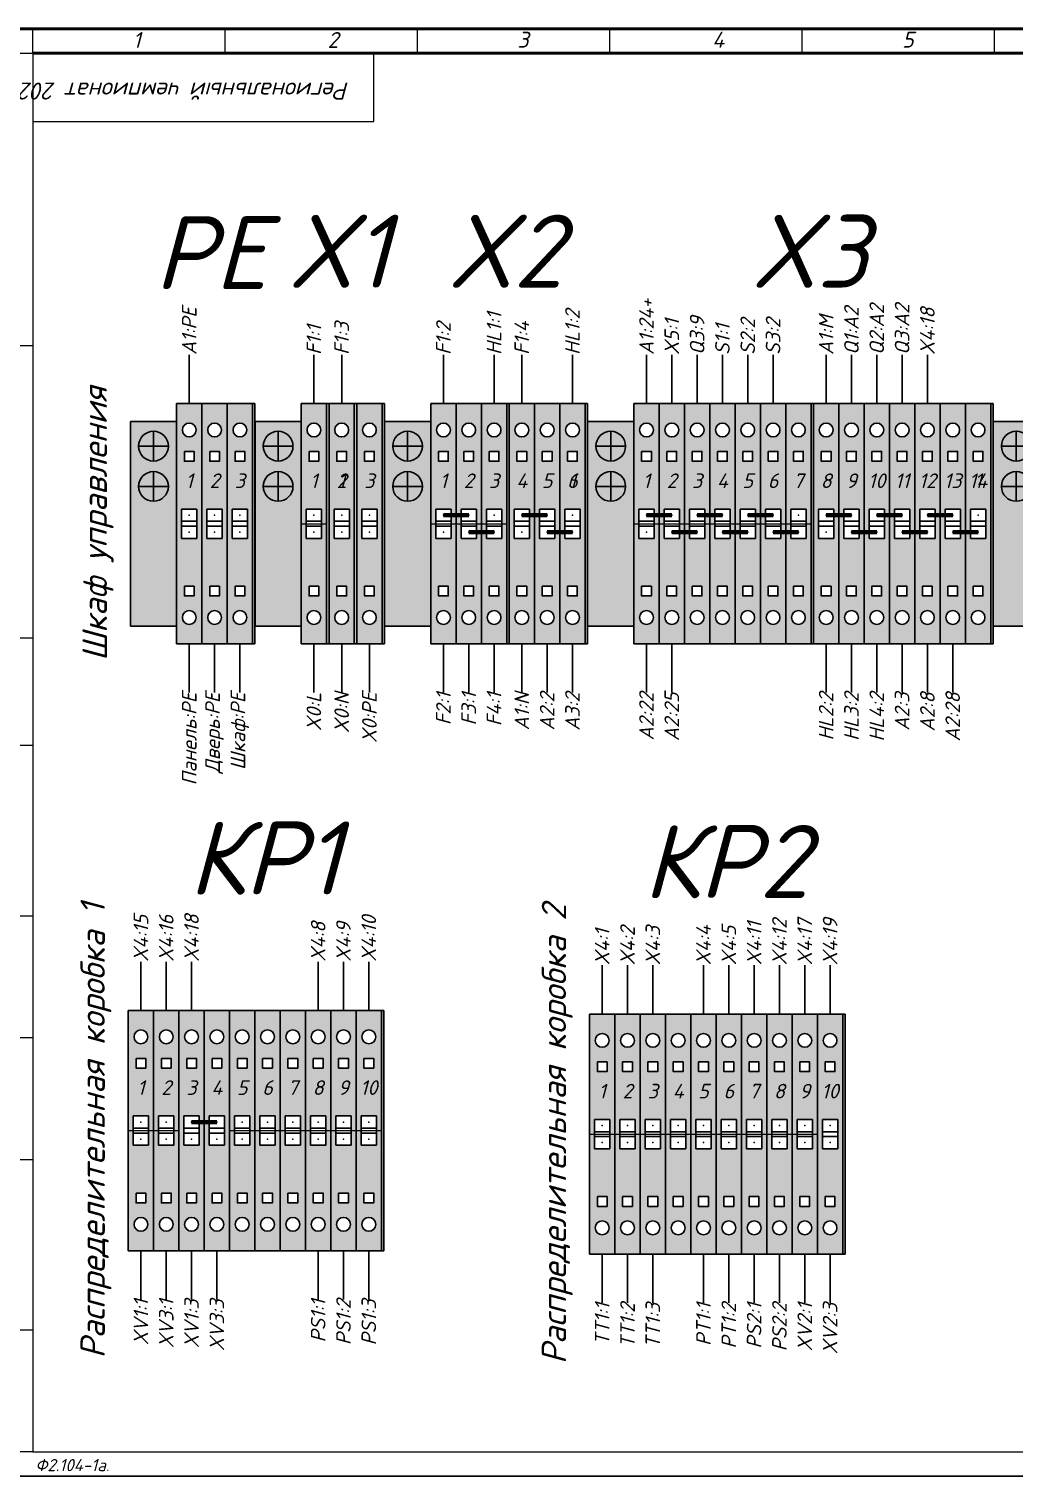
# Model space of a CAD drawing. Header units: millimetres. Extents: x 0 to 53000, y -591 to 24400.
# Drawn here: x 5230.2 to 5432.5, y 286.9 to 583.9 of the extents above; entities that cross this region are included whole.
import ezdxf
from ezdxf.enums import TextEntityAlignment as Align

# ---------------------------------------------------------------- set-up
doc = ezdxf.new("R2010")
doc.units = ezdxf.units.MM
doc.linetypes.add('Caddy_Solid', pattern=[0])
doc.layers.add('Основная', color=7, linetype='Continuous', lineweight=30)
doc.layers.add('Перемычка', color=6, linetype='Continuous', lineweight=140)
doc.layers.add('Привязки', color=2, linetype='Continuous', lineweight=0, plot=False, transparency=0.8)
doc.layers.add('рамка', color=253, linetype='Continuous', lineweight=5, transparency=0.8)
doc.styles.add('текст', font='isocpeui.ttf')

# ---------------------------------------------------------------- blocks, each defined once
blk = doc.blocks.new('*U107')
for p, q in [((8, 292), (20, 292)), ((90, 292), (90, 292)), ((90, 292), (90, 292)), ((90, 278), (90, 292)), ((90, 292), (90, 292)), ((90, 292), (90, 292)), ((90, 292), (90, 292)), ((20, 278), (90, 278)), ((8, 232), (20, 232)), ((8, 172), (20, 172)), ((8, 150), (20, 150)), ((8, 115), (20, 115)), ((8, 90), (20, 90)), ((8, 65), (20, 65)), ((8, 30), (20, 30)), ((20, 5), (8, 5))]:
    blk.add_line(p, q)
blk.add_lwpolyline([(20, 5), (415, 5), (415, 292), (20, 292)], close=True)
at = {"layer": 'Привязки'}
blk.add_lwpolyline([(0, 0), (420, 0), (420, 297), (0, 297)], close=True, dxfattribs=at)
at = {"layer": 'рамка'}
blk.add_lwpolyline([(0, 297), (420, 297), (420, 0), (0, 0)], close=True, dxfattribs=at)
at = {"style": 'текст'}
for s, height, p in [('Ф2.104-1.', 0.005, (20, 4.99)), ('Ф2.104-1а.', 2.5, (20.5, 1))]:
    blk.add_text(s, height=height, dxfattribs=at).set_placement(p)
for tag, p, height in [('12', (90, 292), 0.00000373), ('13', (90, 292), 0.00000373), ('27', (90, 292), 0.00000522), ('29', (105, 249), 3.5), ('ИЗМ2', (230.5, 16), 2.5), ('ЛИСТИЗМ2', (237.5, 16), 2.5), ('№ДОКУМИЗМ2', (247.5, 16), 2.5), ('28', (415, 20), 0.0000438), ('ОБОЗНАЧЕНИЕ', (300, 11), 5), ('ИЗМ1', (230.5, 11), 2.5), ('ЛИСТИЗМ1', (237.5, 11), 2.5), ('№ДОКУМИЗМ1', (247.5, 11), 2.5), ('ПОДПИЗМ1', (270.5, 11), 2.5), ('ДАТАИЗМ1', (285.5, 11), 2.5), ('ДАТАНКОНТР', (285.5, 11), 2.5), ('ДАТАУТВ', (285.5, 6), 2.5), ('РАЗРАБ', (415, 5), 0.0000135), ('ЛИСТОВ', (415, 5), 0.0000135), ('ПРОВ', (415, 5), 0.0000135), ('ТКОНТР', (415, 5), 0.0000135), ('НКОНТР', (415, 5), 0.0000135), ('УТВ', (415, 5), 0.0000135), ('10', (415, 5), 0.0000135), ('11', (415, 5), 0.0000135), ('ПОДПИЗМ2', (415, 5), 0.0000135), ('ДАТАИЗМ2', (415, 5), 0.0000135), ('ИЗМ3', (415, 5), 0.0000135), ('ЛИСТИЗМ3', (415, 5), 0.0000135), ('№ДОКУМИЗМ3', (415, 5), 0.0000135), ('ПОДПИЗМ3', (415, 5), 0.0000135), ('ДАТАИЗМ3', (415, 5), 0.0000135), ('ИЗМ4', (415, 5), 0.0000135), ('ЛИСТИЗМ4', (415, 5), 0.0000135), ('№ДОКУМИЗМ4', (415, 5), 0.0000135), ('ПОДПИЗМ4', (415, 5), 0.0000135), ('ДАТАИЗМ4', (415, 5), 0.0000135), ('ДАТАРАЗРАБ', (415, 5), 0.0000135), ('ДАТАПРОВ', (415, 5), 0.0000135), ('ДАТАТКОНТР', (415, 5), 0.0000135)]:
    blk.add_attdef(tag, p, '', height=height, dxfattribs=at)
for tag, p, height, rotation in [('ОБОЗНАЧЕНИЕ-ВЕРХ', (85, 286), 3.5, 180), ('ПРИМЕНЯЕМОСТЬ', (19, 232.5), 2.5, 90), ('СПРАВ№', (19, 172.5), 2.5, 90), ('ДАТАУЧЁТАДУБЛ', (19, 115.5), 2.5, 90), ('ИНВ№ДУБЛ', (19, 90.5), 2.5, 90), ('ВЗАМИНВ№', (19, 65.5), 2.5, 90), ('ДАТАУЧЁТА', (19, 30.5), 2.5, 90), ('ИНВ№ПОДЛ', (19, 5.5), 2.5, 90)]:
    blk.add_attdef(tag, p, '', height=height, rotation=rotation, dxfattribs=at)
blk.add_attdef('30', text='', height=5, dxfattribs=at).set_placement((355, 34), align=Align.MIDDLE)
for tag, height, p in [('ЛИСТ', 2.5, (410, 9)), ('НАИМЕНОВАНИЕ1', 0.000027, (415, 5)), ('НАИМЕНОВАНИЕ2', 0.0000189, (415, 5)), ('НАИМЕНОВАНИЕ3', 0.0000189, (415, 5)), ('НАИМЕНОВАНИЕ4', 0.0000135, (415, 5)), ('МАССА', 0.0000189, (415, 5)), ('МАСШТАБ', 0.0000189, (415, 5)), ('МАТЕРИАЛ1', 0.0000135, (415, 5)), ('МАТЕРИАЛ2', 0.0000135, (415, 5)), ('МАТЕРИАЛ3', 0.0000135, (415, 5)), ('ПРЕДПРИЯТИЕ1', 0.0000189, (415, 5)), ('ПРЕДПРИЯТИЕ2', 0.0000189, (415, 5)), ('ПРЕДПРИЯТИЕ3', 0.0000189, (415, 5))]:
    blk.add_attdef(tag, text='', height=height, dxfattribs=at).set_placement(p, align=Align.CENTER)
for tag in ['ЛИТЕРА', 'ЛИТЕРА2', 'ЛИТЕРА3']:
    blk.add_attdef(tag, text='', height=0.0000135, dxfattribs=at).set_placement((415, 5), align=Align.RIGHT)
for tag in ['ИНДЕКС', 'ИНДЕКС2', 'ИНДЕКС3']:
    blk.add_attdef(tag, text='', height=0.0000135, dxfattribs=at).set_placement((415, 5), align=Align.TOP_LEFT)
blk = doc.blocks.new('Стопор на DIN')
at = {"layer": 'Основная', "true_color": 0x939598}
h = blk.add_hatch(color=252, dxfattribs=at)
h.dxf.hatch_style = 1
h.paths.add_polyline_path([(0, 21), (-9.5, 21), (-9.5, -21), (0, -21)])
at = {"layer": 'Основная'}
for p, q in [((-9.5, -21), (-9.5, 21)), ((-9.5, 21), (0, 21)), ((0, 21), (0, -21)), ((-4.75, 18.97), (-4.75, 12.87)), ((-4.75, 15.92), (-7.8, 15.92)), ((-7.8, 15.92), (-1.7, 15.92)), ((-4.75, 10.71), (-4.75, 4.6)), ((-7.8, 7.66), (-1.7, 7.66)), ((-9.5, -21), (0, -21))]:
    blk.add_line(p, q, dxfattribs=at)
for centre in [(-4.75, 15.92), (-4.75, 7.66)]:
    blk.add_circle(centre, 3.05, dxfattribs=at)
blk = doc.blocks.new('КПИ 2-2.5')
at = {"layer": 'Основная'}
for p, q in [((0, -24.65), (0, 24.65)), ((0, 24.65), (5.2, 24.65)), ((5.2, 24.65), (5.2, -24.65)), ((2.6, 3), (1.025, 3)), ((1.025, 3), (1.025, 0)), ((4.175, 3), (2.6, 3)), ((4.175, 3), (4.175, 0)), ((1.025, 0.5), (4.175, 0.5)), ((1.025, 0.5), (4.175, 0.5)), ((1.025, 0), (1.025, -3)), ((4.175, 0), (4.175, -3)), ((4.175, -0.5), (1.025, -0.5)), ((1.025, -0.5), (4.175, -0.5)), ((2.6, -3), (1.025, -3)), ((4.175, -3), (2.6, -3)), ((5.2, -24.65), (0, -24.65))]:
    blk.add_line(p, q, dxfattribs=at)
for points in [[(1.6, 14.825), (3.6, 14.825), (3.6, 12.825), (1.6, 12.825)], [(1.6, -12.825), (3.6, -12.825), (3.6, -14.825), (1.6, -14.825)]]:
    blk.add_lwpolyline(points, close=True, dxfattribs=at)
for centre in [(2.6, 19.2375), (2.6, -19.2375)]:
    blk.add_circle(centre, 1.4187, dxfattribs=at)
blk = doc.blocks.new('КПИ 2-2.5 серая')
at = {"layer": 'Основная', "true_color": 0x939598}
h = blk.add_hatch(color=252, dxfattribs=at)
h.dxf.hatch_style = 1
h.paths.add_polyline_path([(5.2, 24.65), (0, 24.65), (0, -24.65), (5.2, -24.65)])
h.paths.add_polyline_path([(4.17, 3), (4.17, 0), (4.17, -3), (2.6, -3), (1.03, -3), (1.03, 0), (1.03, 3), (2.6, 3)], flags=16)
h.paths.add_polyline_path([(1.6, 12.82), (1.6, 14.82), (3.6, 14.82), (3.6, 12.82)], flags=16)
h.paths.add_polyline_path([(1.18, 19.24, -1), (4.02, 19.24, -1)], flags=16)
h.paths.add_polyline_path([(3.6, -12.82), (3.6, -14.82), (1.6, -14.82), (1.6, -12.82)], flags=16)
h.paths.add_polyline_path([(4.02, -19.24, -1), (1.18, -19.24, -1)], flags=16)
at = {"layer": 'Привязки'}
blk.add_line((0, 0), (5.2, 0), dxfattribs=at)
for centre in [(2.6, 1.75), (2.6, -1.75)]:
    blk.add_circle(centre, 0.00000908, dxfattribs=at)
for p in [(2.6, 1.75), (2.6, 1.75), (2.6, 1.75), (2.6, 1.75), (2.6, 1.75), (2.6, 1.75), (2.6, -1.75), (2.6, -1.75), (2.6, -1.75), (2.6, -1.75), (2.6, -1.75), (2.6, -1.75)]:
    blk.add_point(p, dxfattribs=at)
at = {"layer": 'Основная'}
blk.add_blockref('КПИ 2-2.5', (0, 0), dxfattribs=at)
blk = doc.blocks.new('Заглушка КПИ серая 1.5-2.5')
at = {"layer": 'Основная', "true_color": 0x939598}
h = blk.add_hatch(color=252, dxfattribs=at)
h.dxf.hatch_style = 1
h.paths.add_polyline_path([(0, -24.65), (0.5, -24.65), (0.5, 24.65), (0, 24.65)])
at = {"layer": 'Основная'}
for p, q in [((0, 24.65), (0, -24.65)), ((0.5, 24.65), (0, 24.65)), ((0.5, -24.65), (0.5, 24.65)), ((0, -24.65), (0.5, -24.65))]:
    blk.add_line(p, q, dxfattribs=at)
blk = doc.blocks.new('КПИ 2-2.5 ЖЗ')
at = {"layer": 'Основная', "true_color": 0x939598}
h = blk.add_hatch(color=252, dxfattribs=at)
h.set_gradient(color1=(19, 103, 52), color2=(200, 201, 45), rotation=45, name='CYLINDER')
h.paths.add_polyline_path([(5.2, 24.65), (0, 24.65), (0, 0), (1.03, 0), (1.03, 3), (2.6, 3), (4.17, 3), (4.17, -3), (5.2, -3)])
h.paths.add_polyline_path([(1.6, 12.82), (1.6, 14.82), (3.6, 14.82), (3.6, 12.82)], flags=16)
edge = h.paths.add_edge_path(flags=16)
edge.add_arc((2.6, 19.24), 1.42, 0, 360)
at = {"layer": 'Основная'}
h = blk.add_hatch(color=256, dxfattribs=at)
h.set_gradient(color1=(200, 201, 45), color2=(19, 103, 52), rotation=45, name='CYLINDER')
h.paths.add_polyline_path([(5.2, 0), (4.17, 0), (4.17, -3), (2.6, -3), (1.03, -3), (1.03, 3), (0, 3), (0, -24.65), (5.2, -24.65)])
h.paths.add_polyline_path([(3.6, -12.82), (3.6, -14.82), (1.6, -14.82), (1.6, -12.82)], flags=16)
edge = h.paths.add_edge_path(flags=16)
edge.add_arc((2.6, -19.24), 1.42, 0, 360)
at = {"layer": 'Привязки'}
for centre in [(2.6, 1.75), (2.6, -1.75)]:
    blk.add_circle(centre, 0.00000908, dxfattribs=at)
for p in [(2.6, 1.75), (2.6, 1.75), (2.6, 1.75), (2.6, 1.75), (2.6, 1.75), (2.6, 1.75), (2.6, -1.75), (2.6, -1.75), (2.6, -1.75), (2.6, -1.75), (2.6, -1.75), (2.6, -1.75)]:
    blk.add_point(p, dxfattribs=at)
at = {"layer": 'Основная'}
blk.add_blockref('КПИ 2-2.5', (0, 0), dxfattribs=at)
blk = doc.blocks.new('Заглушка КПИ зеленая 1.5-2.5')
at = {"layer": 'Основная'}
h = blk.add_hatch(color=3, dxfattribs=at)
h.dxf.hatch_style = 1
h.paths.add_polyline_path([(2212.92, 559.35), (2213.42, 559.35), (2213.42, 608.65), (2212.92, 608.65)])
for p, q in [((2212.92, 608.65), (2212.92, 559.35)), ((2213.42, 608.65), (2212.92, 608.65)), ((2213.42, 559.35), (2213.42, 608.65)), ((2212.92, 559.35), (2213.42, 559.35))]:
    blk.add_line(p, q, dxfattribs=at)
blk = doc.blocks.new('КПИ 2-2.5 синяя')
at = {"layer": 'Основная', "true_color": 0x22346e}
h = blk.add_hatch(color=159, dxfattribs=at)
h.dxf.hatch_style = 1
h.paths.add_polyline_path([(5.2, 24.65), (0, 24.65), (0, -24.65), (5.2, -24.65)])
h.paths.add_polyline_path([(4.17, 3), (4.17, 0), (4.17, -3), (2.6, -3), (1.03, -3), (1.03, 0), (1.03, 3), (2.6, 3)], flags=16)
h.paths.add_polyline_path([(1.6, 12.82), (1.6, 14.82), (3.6, 14.82), (3.6, 12.82)], flags=16)
h.paths.add_polyline_path([(1.18, 19.24, -1), (4.02, 19.24, -1)], flags=16)
h.paths.add_polyline_path([(3.6, -12.82), (3.6, -14.82), (1.6, -14.82), (1.6, -12.82)], flags=16)
h.paths.add_polyline_path([(4.02, -19.24, -1), (1.18, -19.24, -1)], flags=16)
at = {"layer": 'Привязки'}
for centre in [(2.6, 1.75), (2.6, -1.75)]:
    blk.add_circle(centre, 0.00000908, dxfattribs=at)
for p in [(2.6, 1.75), (2.6, 1.75), (2.6, 1.75), (2.6, 1.75), (2.6, 1.75), (2.6, 1.75), (2.6, -1.75), (2.6, -1.75), (2.6, -1.75), (2.6, -1.75), (2.6, -1.75), (2.6, -1.75)]:
    blk.add_point(p, dxfattribs=at)
at = {"layer": 'Основная'}
blk.add_blockref('КПИ 2-2.5', (0, 0), dxfattribs=at)
blk = doc.blocks.new('Заглушка КПИ синяя 1.5-2.5')
at = {"layer": 'Основная'}
h = blk.add_hatch(color=5, dxfattribs=at)
h.dxf.hatch_style = 1
h.paths.add_polyline_path([(0, -24.65), (0.5, -24.65), (0.5, 24.65), (0, 24.65)])
for p, q in [((0, 24.65), (0, -24.65)), ((0.5, 24.65), (0, 24.65)), ((0.5, -24.65), (0.5, 24.65)), ((0, -24.65), (0.5, -24.65))]:
    blk.add_line(p, q, dxfattribs=at)

msp = doc.modelspace()

# ---------------------------------------------------------------- linework, layer by layer
msp.add_line((5231, 583.88897), (5626, 583.88898))
at = {"linetype": 'Caddy_Solid', "lineweight": 25}
for p, q in [((5231, 578.88897), (5231, 583.88897)), ((5270.5, 578.88897), (5270.5, 583.88897)), ((5310, 578.88897), (5310, 583.88897)), ((5349.5, 578.88897), (5349.5, 583.88897)), ((5389, 578.88897), (5389, 583.88897)), ((5428.5, 578.88897), (5428.5, 583.88897))]:
    msp.add_line(p, q, dxfattribs=at)
at = {"linetype": 'Caddy_Solid', "lineweight": 50}
msp.add_line((5231, 578.88897), (5626, 578.88897), dxfattribs=at)
at = {"layer": 'Основная', "linetype": 'Caddy_Solid', "lineweight": 50}
msp.add_line((5631.00001, 583.88897), (5211.00001, 583.88897), dxfattribs=at)
at = {"layer": 'Основная'}
for p, q in [((5263.1098, 506.99095), (5263.1098, 516.99095)), ((5288.7098, 506.99095), (5288.7098, 516.99095)), ((5294.4098, 506.99092), (5294.4098, 516.99092)), ((5315.3098, 506.99098), (5315.3098, 516.99098)), ((5325.7098, 506.99096), (5325.7098, 516.99096)), ((5331.4098, 506.99095), (5331.4098, 516.99095)), ((5341.8098, 506.99095), (5341.8098, 516.99095)), ((5357.0098, 506.99098), (5357.0098, 516.99098)), ((5362.2098, 506.99098), (5362.2098, 516.99098)), ((5367.4098, 506.99098), (5367.4098, 516.99098)), ((5372.6098, 506.99098), (5372.6098, 516.99098)), ((5377.8098, 506.99098), (5377.8098, 516.99098)), ((5383.0098, 506.99098), (5383.0098, 516.99098)), ((5393.9098, 506.99095), (5393.9098, 516.99095)), ((5399.1098, 506.99095), (5399.1098, 516.99095)), ((5404.3098, 506.99096), (5404.3098, 516.99096)), ((5409.5098, 506.99096), (5409.5098, 516.99096)), ((5414.7098, 506.99095), (5414.7098, 516.99095)), ((5263.1098, 457.69095), (5263.1098, 447.69095)), ((5268.3098, 457.69095), (5268.3098, 447.69095)), ((5273.5098, 457.69095), (5273.5098, 447.69095)), ((5288.7098, 457.69095), (5288.7098, 447.69095)), ((5294.4098, 457.69095), (5294.4098, 447.69095)), ((5300.1098, 457.69095), (5300.1098, 447.69095)), ((5315.3098, 457.69102), (5315.3098, 447.69102)), ((5320.5098, 457.691), (5320.5098, 447.691)), ((5325.7098, 457.691), (5325.7098, 447.691)), ((5331.4098, 457.69099), (5331.4098, 447.69099)), ((5336.6098, 457.69095), (5336.6098, 447.69095)), ((5341.8098, 457.69095), (5341.8098, 447.69095)), ((5357.0098, 457.69098), (5357.0098, 447.69098)), ((5362.2098, 457.69098), (5362.2098, 447.69098)), ((5393.9098, 457.69095), (5393.9098, 447.69095)), ((5399.1098, 457.69095), (5399.1098, 447.69095)), ((5404.3098, 457.69096), (5404.3098, 447.69096)), ((5409.5098, 457.69096), (5409.5098, 447.69096)), ((5414.7098, 457.69095), (5414.7098, 447.69095)), ((5419.9098, 457.69096), (5419.9098, 447.69096)), ((5253.18135, 382.43665), (5253.18135, 392.43665)), ((5258.38135, 382.43665), (5258.38135, 392.43665)), ((5263.58135, 382.43665), (5263.58135, 392.43665)), ((5289.58135, 382.43665), (5289.58135, 392.43665)), ((5294.78135, 382.43665), (5294.78135, 392.43665)), ((5299.98135, 382.43665), (5299.98135, 392.43665)), ((5347.91928, 381.7148), (5347.91928, 391.7148)), ((5353.11928, 381.7148), (5353.11928, 391.7148)), ((5358.31928, 381.7148), (5358.31928, 391.7148)), ((5368.71928, 381.7148), (5368.71928, 391.7148)), ((5373.91928, 381.7148), (5373.91928, 391.7148)), ((5379.11928, 381.7148), (5379.11928, 391.7148)), ((5384.31928, 381.7148), (5384.31928, 391.7148)), ((5389.51928, 381.7148), (5389.51928, 391.7148)), ((5394.71928, 381.7148), (5394.71928, 391.7148)), ((5253.18135, 333.13665), (5253.18135, 323.13665)), ((5258.38135, 333.13665), (5258.38135, 323.13665)), ((5263.58135, 333.13665), (5263.58135, 323.13665)), ((5268.78135, 333.13665), (5268.78135, 323.13665)), ((5289.58135, 333.13665), (5289.58135, 323.13665)), ((5294.78135, 333.13665), (5294.78135, 323.13665)), ((5299.98135, 333.13665), (5299.98135, 323.13665)), ((5347.91928, 332.4148), (5347.91928, 322.4148)), ((5353.11928, 332.4148), (5353.11928, 322.4148)), ((5358.31928, 332.4148), (5358.31928, 322.4148)), ((5368.71928, 332.4148), (5368.71928, 322.4148)), ((5373.91928, 332.4148), (5373.91928, 322.4148)), ((5379.11928, 332.4148), (5379.11928, 322.4148)), ((5384.31928, 332.4148), (5384.31928, 322.4148)), ((5389.51928, 332.4148), (5389.51928, 322.4148)), ((5394.71928, 332.4148), (5394.71928, 322.4148))]:
    msp.add_line(p, q, dxfattribs=at)
at = {"layer": 'Перемычка'}
for p, q in [((5315.30981, 484.09096), (5320.50983, 484.09094)), ((5331.40982, 484.09096), (5336.60983, 484.09096)), ((5357.00981, 484.09096), (5362.20982, 484.09096)), ((5367.4098, 484.09096), (5372.60982, 484.09096)), ((5377.80981, 484.09096), (5383.00981, 484.09096)), ((5393.90981, 484.09097), (5399.10981, 484.09096)), ((5404.30981, 484.09097), (5409.50981, 484.09097)), ((5414.70982, 484.09096), (5419.90981, 484.09097)), ((5320.50982, 480.59094), (5325.70982, 480.59094)), ((5336.60982, 480.59096), (5341.80982, 480.59096)), ((5362.20981, 480.59096), (5367.4098, 480.59096)), ((5372.60981, 480.59095), (5377.80981, 480.59095)), ((5383.00981, 480.59096), (5388.20982, 480.59096)), ((5399.10982, 480.59096), (5404.30981, 480.59097)), ((5409.50981, 480.59097), (5414.70982, 480.59096)), ((5419.90982, 480.59097), (5425.1098, 480.59096)), ((5263.58136, 359.53666), (5268.78136, 359.53665))]:
    msp.add_line(p, q, dxfattribs=at)

# ---------------------------------------------------------------- block references
ref = msp.add_blockref('*U107', (5211, 286.88897))
ref.add_attrib('ОБОЗНАЧЕНИЕ-ВЕРХ', 'Региональный чемпионат 2023-2024', (5296, 572.88897), dxfattribs={"height": 3.5, "rotation": 180, "style": 'текст'})
at = {"layer": 'Основная', "lineweight": -3}
ref = msp.add_blockref('КПИ 2-2.5 серая', (5286.1098, 482.34095), dxfattribs=at)
ref.add_attrib('№', '1', dxfattribs={"layer": '0', "height": 3, "style": 'текст'}).set_placement((5288.7098, 491.16595), align=Align.MIDDLE_CENTER)
ref = msp.add_blockref('КПИ 2-2.5 серая', (5286.1098, 482.34095), dxfattribs=at)
ref.add_attrib('№', '1', dxfattribs={"layer": '0', "height": 3, "style": 'текст'}).set_placement((5288.7098, 491.16595), align=Align.MIDDLE_CENTER)
ref = msp.add_blockref('КПИ 2-2.5 серая', (5312.7098, 482.34098), dxfattribs=at)
ref.add_attrib('№', '1', dxfattribs={"layer": '0', "height": 3, "style": 'текст'}).set_placement((5315.3098, 491.16598), align=Align.MIDDLE_CENTER)
ref = msp.add_blockref('КПИ 2-2.5 серая', (5317.9098, 482.34096), dxfattribs=at)
ref.add_attrib('№', '2', dxfattribs={"layer": '0', "height": 3, "style": 'текст'}).set_placement((5320.5098, 491.16596), align=Align.MIDDLE_CENTER)
ref = msp.add_blockref('КПИ 2-2.5 серая', (5323.1098, 482.34096), dxfattribs=at)
ref.add_attrib('№', '3', dxfattribs={"layer": '0', "height": 3, "style": 'текст'}).set_placement((5325.7098, 491.16596), align=Align.MIDDLE_CENTER)
ref = msp.add_blockref('КПИ 2-2.5 серая', (5354.4098, 482.34098), dxfattribs=at)
ref.add_attrib('№', '1', dxfattribs={"layer": '0', "height": 3, "style": 'текст'}).set_placement((5357.0098, 491.16598), align=Align.MIDDLE_CENTER)
ref = msp.add_blockref('КПИ 2-2.5 серая', (5359.6098, 482.34098), dxfattribs=at)
ref.add_attrib('№', '2', dxfattribs={"layer": '0', "height": 3, "style": 'текст'}).set_placement((5362.2098, 491.16598), align=Align.MIDDLE_CENTER)
ref = msp.add_blockref('КПИ 2-2.5 серая', (5364.8098, 482.34098), dxfattribs=at)
ref.add_attrib('№', '3', dxfattribs={"layer": '0', "height": 3, "style": 'текст'}).set_placement((5367.4098, 491.16598), align=Align.MIDDLE_CENTER)
ref = msp.add_blockref('КПИ 2-2.5 серая', (5370.0098, 482.34098), dxfattribs=at)
ref.add_attrib('№', '4', dxfattribs={"layer": '0', "height": 3, "style": 'текст'}).set_placement((5372.6098, 491.16598), align=Align.MIDDLE_CENTER)
ref = msp.add_blockref('КПИ 2-2.5 серая', (5375.2098, 482.34098), dxfattribs=at)
ref.add_attrib('№', '5', dxfattribs={"layer": '0', "height": 3, "style": 'текст'}).set_placement((5377.8098, 491.16598), align=Align.MIDDLE_CENTER)
ref = msp.add_blockref('КПИ 2-2.5 серая', (5380.4098, 482.34098), dxfattribs=at)
ref.add_attrib('№', '6', dxfattribs={"layer": '0', "height": 3, "style": 'текст'}).set_placement((5383.0098, 491.16598), align=Align.MIDDLE_CENTER)
ref = msp.add_blockref('КПИ 2-2.5 серая', (5385.6098, 482.34098), dxfattribs=at)
ref.add_attrib('№', '7', dxfattribs={"layer": '0', "height": 3, "style": 'текст'}).set_placement((5388.2098, 491.16598), align=Align.MIDDLE_CENTER)
ref = msp.add_blockref('КПИ 2-2.5 серая', (5250.58135, 357.78665), dxfattribs=at)
ref.add_attrib('№', '1', dxfattribs={"layer": '0', "height": 3, "style": 'текст'}).set_placement((5253.18135, 366.61165), align=Align.MIDDLE_CENTER)
ref = msp.add_blockref('КПИ 2-2.5 серая', (5255.78135, 357.78665), dxfattribs=at)
ref.add_attrib('№', '2', dxfattribs={"layer": '0', "height": 3, "style": 'текст'}).set_placement((5258.38135, 366.61165), align=Align.MIDDLE_CENTER)
ref = msp.add_blockref('КПИ 2-2.5 серая', (5271.38135, 357.78665), dxfattribs=at)
ref.add_attrib('№', '5', dxfattribs={"layer": '0', "height": 3, "style": 'текст'}).set_placement((5273.98135, 366.61165), align=Align.MIDDLE_CENTER)
ref = msp.add_blockref('КПИ 2-2.5 серая', (5276.58135, 357.78665), dxfattribs=at)
ref.add_attrib('№', '6', dxfattribs={"layer": '0', "height": 3, "style": 'текст'}).set_placement((5279.18135, 366.61165), align=Align.MIDDLE_CENTER)
ref = msp.add_blockref('КПИ 2-2.5 серая', (5281.78135, 357.78665), dxfattribs=at)
ref.add_attrib('№', '7', dxfattribs={"layer": '0', "height": 3, "style": 'текст'}).set_placement((5284.38135, 366.61165), align=Align.MIDDLE_CENTER)
ref = msp.add_blockref('КПИ 2-2.5 серая', (5286.98135, 357.78665), dxfattribs=at)
ref.add_attrib('№', '8', dxfattribs={"layer": '0', "height": 3, "style": 'текст'}).set_placement((5289.58135, 366.61165), align=Align.MIDDLE_CENTER)
ref = msp.add_blockref('КПИ 2-2.5 серая', (5292.18135, 357.78665), dxfattribs=at)
ref.add_attrib('№', '9', dxfattribs={"layer": '0', "height": 3, "style": 'текст'}).set_placement((5294.78135, 366.61165), align=Align.MIDDLE_CENTER)
ref = msp.add_blockref('КПИ 2-2.5 серая', (5297.38135, 357.78665), dxfattribs=at)
ref.add_attrib('№', '10', dxfattribs={"layer": '0', "height": 3, "style": 'текст'}).set_placement((5299.98135, 366.61165), align=Align.MIDDLE_CENTER)
ref = msp.add_blockref('КПИ 2-2.5 серая', (5345.31928, 357.0648), dxfattribs=at)
ref.add_attrib('№', '1', dxfattribs={"layer": '0', "height": 3, "style": 'текст'}).set_placement((5347.91928, 365.8898), align=Align.MIDDLE_CENTER)
ref = msp.add_blockref('КПИ 2-2.5 серая', (5350.51928, 357.0648), dxfattribs=at)
ref.add_attrib('№', '2', dxfattribs={"layer": '0', "height": 3, "style": 'текст'}).set_placement((5353.11928, 365.8898), align=Align.MIDDLE_CENTER)
ref = msp.add_blockref('КПИ 2-2.5 серая', (5355.71928, 357.0648), dxfattribs=at)
ref.add_attrib('№', '3', dxfattribs={"layer": '0', "height": 3, "style": 'текст'}).set_placement((5358.31928, 365.8898), align=Align.MIDDLE_CENTER)
ref = msp.add_blockref('КПИ 2-2.5 серая', (5360.91928, 357.0648), dxfattribs=at)
ref.add_attrib('№', '4', dxfattribs={"layer": '0', "height": 3, "style": 'текст'}).set_placement((5363.51928, 365.8898), align=Align.MIDDLE_CENTER)
ref = msp.add_blockref('КПИ 2-2.5 серая', (5366.11928, 357.0648), dxfattribs=at)
ref.add_attrib('№', '5', dxfattribs={"layer": '0', "height": 3, "style": 'текст'}).set_placement((5368.71928, 365.8898), align=Align.MIDDLE_CENTER)
ref = msp.add_blockref('КПИ 2-2.5 серая', (5371.31928, 357.0648), dxfattribs=at)
ref.add_attrib('№', '6', dxfattribs={"layer": '0', "height": 3, "style": 'текст'}).set_placement((5373.91928, 365.8898), align=Align.MIDDLE_CENTER)
ref = msp.add_blockref('КПИ 2-2.5 серая', (5376.51928, 357.0648), dxfattribs=at)
ref.add_attrib('№', '7', dxfattribs={"layer": '0', "height": 3, "style": 'текст'}).set_placement((5379.11928, 365.8898), align=Align.MIDDLE_CENTER)
ref = msp.add_blockref('КПИ 2-2.5 серая', (5381.71928, 357.0648), dxfattribs=at)
ref.add_attrib('№', '8', dxfattribs={"layer": '0', "height": 3, "style": 'текст'}).set_placement((5384.31928, 365.8898), align=Align.MIDDLE_CENTER)
ref = msp.add_blockref('КПИ 2-2.5 серая', (5386.91928, 357.0648), dxfattribs=at)
ref.add_attrib('№', '9', dxfattribs={"layer": '0', "height": 3, "style": 'текст'}).set_placement((5389.51928, 365.8898), align=Align.MIDDLE_CENTER)
ref = msp.add_blockref('КПИ 2-2.5 ЖЗ', (5260.5098, 482.34095), dxfattribs=at)
ref.add_attrib('№', '1', dxfattribs={"layer": '0', "height": 3, "style": 'текст'}).set_placement((5263.1098, 491.16595), align=Align.MIDDLE_CENTER)
ref = msp.add_blockref('КПИ 2-2.5 ЖЗ', (5265.7098, 482.34095), dxfattribs=at)
ref.add_attrib('№', '2', dxfattribs={"layer": '0', "height": 3, "style": 'текст'}).set_placement((5268.3098, 491.16595), align=Align.MIDDLE_CENTER)
ref = msp.add_blockref('КПИ 2-2.5 ЖЗ', (5270.9098, 482.34095), dxfattribs=at)
ref.add_attrib('№', '3', dxfattribs={"layer": '0', "height": 3, "style": 'текст'}).set_placement((5273.5098, 491.16595), align=Align.MIDDLE_CENTER)
for name, p in [('Заглушка КПИ зеленая 1.5-2.5', (3063.1863, -101.65905)), ('Заглушка КПИ зеленая 1.5-2.5', (3063.1863, -101.65905)), ('Заглушка КПИ зеленая 1.5-2.5', (3089.7863, -101.65905)), ('Стопор на DIN', (5260.5098, 482.34097)), ('Стопор на DIN', (5286.1098, 482.34095)), ('Стопор на DIN', (5312.7098, 482.34095)), ('Стопор на DIN', (5354.4098, 482.34095)), ('Стопор на DIN', (5437.7098, 482.34095))]:
    msp.add_blockref(name, p, dxfattribs=at)
ref = msp.add_blockref('КПИ 2-2.5 синяя', (5291.8098, 482.34092), dxfattribs=at)
ref.add_attrib('№', '1', dxfattribs={"layer": '0', "height": 3, "style": 'текст'}).set_placement((5294.4098, 491.16592), align=Align.MIDDLE_CENTER)
ref = msp.add_blockref('КПИ 2-2.5 синяя', (5291.8098, 482.34092), dxfattribs=at)
ref.add_attrib('№', '2', dxfattribs={"layer": '0', "height": 3, "style": 'текст'}).set_placement((5294.4098, 491.16592), align=Align.MIDDLE_CENTER)
ref = msp.add_blockref('КПИ 2-2.5 ЖЗ', (5297.5098, 482.34091), dxfattribs=at)
ref.add_attrib('№', '3', dxfattribs={"layer": '0', "height": 3, "style": 'текст'}).set_placement((5300.1098, 491.16591), align=Align.MIDDLE_CENTER)
ref = msp.add_blockref('КПИ 2-2.5 синяя', (5328.8098, 482.34095), dxfattribs=at)
ref.add_attrib('№', '4', dxfattribs={"layer": '0', "height": 3, "style": 'текст'}).set_placement((5331.4098, 491.16595), align=Align.MIDDLE_CENTER)
ref = msp.add_blockref('КПИ 2-2.5 синяя', (5334.0098, 482.34095), dxfattribs=at)
ref.add_attrib('№', '5', dxfattribs={"layer": '0', "height": 3, "style": 'текст'}).set_placement((5336.6098, 491.16595), align=Align.MIDDLE_CENTER)
ref = msp.add_blockref('КПИ 2-2.5 синяя', (5339.2098, 482.34095), dxfattribs=at)
ref.add_attrib('№', '1', dxfattribs={"layer": '0', "height": 3, "style": 'текст'}).set_placement((5341.8098, 491.16595), align=Align.MIDDLE_CENTER)
ref = msp.add_blockref('КПИ 2-2.5 синяя', (5339.2098, 482.34095), dxfattribs=at)
ref.add_attrib('№', '6', dxfattribs={"layer": '0', "height": 3, "style": 'текст'}).set_placement((5341.8098, 491.16595), align=Align.MIDDLE_CENTER)
ref = msp.add_blockref('КПИ 2-2.5 синяя', (5391.3098, 482.34095), dxfattribs=at)
ref.add_attrib('№', '8', dxfattribs={"layer": '0', "height": 3, "style": 'текст'}).set_placement((5393.9098, 491.16595), align=Align.MIDDLE_CENTER)
ref = msp.add_blockref('КПИ 2-2.5 синяя', (5396.5098, 482.34095), dxfattribs=at)
ref.add_attrib('№', '9', dxfattribs={"layer": '0', "height": 3, "style": 'текст'}).set_placement((5399.1098, 491.16595), align=Align.MIDDLE_CENTER)
ref = msp.add_blockref('КПИ 2-2.5 синяя', (5401.7098, 482.34096), dxfattribs=at)
ref.add_attrib('№', '10', dxfattribs={"layer": '0', "height": 3, "style": 'текст'}).set_placement((5404.3098, 491.16596), align=Align.MIDDLE_CENTER)
ref = msp.add_blockref('КПИ 2-2.5 синяя', (5406.9098, 482.34096), dxfattribs=at)
ref.add_attrib('№', '11', dxfattribs={"layer": '0', "height": 3, "style": 'текст'}).set_placement((5409.5098, 491.16596), align=Align.MIDDLE_CENTER)
ref = msp.add_blockref('КПИ 2-2.5 синяя', (5412.1098, 482.34095), dxfattribs=at)
ref.add_attrib('№', '12', dxfattribs={"layer": '0', "height": 3, "style": 'текст'}).set_placement((5414.7098, 491.16595), align=Align.MIDDLE_CENTER)
ref = msp.add_blockref('КПИ 2-2.5 синяя', (5417.3098, 482.34096), dxfattribs=at)
ref.add_attrib('№', '13', dxfattribs={"layer": '0', "height": 3, "style": 'текст'}).set_placement((5419.9098, 491.16596), align=Align.MIDDLE_CENTER)
ref = msp.add_blockref('КПИ 2-2.5 синяя', (5422.5098, 482.34095), dxfattribs=at)
ref.add_attrib('№', '1', dxfattribs={"layer": '0', "height": 3, "style": 'текст'}).set_placement((5425.1098, 491.16595), align=Align.MIDDLE_CENTER)
ref = msp.add_blockref('КПИ 2-2.5 синяя', (5422.5098, 482.34095), dxfattribs=at)
ref.add_attrib('№', '14', dxfattribs={"layer": '0', "height": 3, "style": 'текст'}).set_placement((5425.1098, 491.16595), align=Align.MIDDLE_CENTER)
ref = msp.add_blockref('КПИ 2-2.5 синяя', (5260.98135, 357.78665), dxfattribs=at)
ref.add_attrib('№', '3', dxfattribs={"layer": '0', "height": 3, "style": 'текст'}).set_placement((5263.58135, 366.61165), align=Align.MIDDLE_CENTER)
ref = msp.add_blockref('КПИ 2-2.5 синяя', (5266.18135, 357.78665), dxfattribs=at)
ref.add_attrib('№', '4', dxfattribs={"layer": '0', "height": 3, "style": 'текст'}).set_placement((5268.78135, 366.61165), align=Align.MIDDLE_CENTER)
ref = msp.add_blockref('КПИ 2-2.5 синяя', (5392.11928, 357.0648), dxfattribs=at)
ref.add_attrib('№', '10', dxfattribs={"layer": '0', "height": 3, "style": 'текст'}).set_placement((5394.71928, 365.8898), align=Align.MIDDLE_CENTER)
at = {"layer": 'Перемычка'}
for name, p in [('Заглушка КПИ серая 1.5-2.5', (5291.3098, 482.34098)), ('Заглушка КПИ синяя 1.5-2.5', (5297.0098, 482.34092)), ('Заглушка КПИ серая 1.5-2.5', (5328.3098, 482.34095)), ('Заглушка КПИ синяя 1.5-2.5', (5344.4098, 482.34096)), ('Заглушка КПИ серая 1.5-2.5', (5390.8098, 482.34095)), ('Заглушка КПИ синяя 1.5-2.5', (5427.7098, 482.34097)), ('Заглушка КПИ серая 1.5-2.5', (5302.58135, 357.78663)), ('Заглушка КПИ серая 1.5-2.5', (5397.31928, 357.06477))]:
    msp.add_blockref(name, p, dxfattribs=at)

# ---------------------------------------------------------------- texts
at = {"lineweight": 60, "style": 'текст'}
for s, p in [('1', (5251.5, 579.98898)), ('2', (5291.5, 579.98898)), ('3', (5330.5, 580.04898)), ('4', (5370.5, 580.04898)), ('5', (5409.5, 580.04898))]:
    msp.add_text(s, height=3.27499, dxfattribs=at).set_placement(p)
at = {"lineweight": -3, "char_height": 5, "attachment_point": 5, "rotation": 90, "style": 'текст'}
for s, width, heights, insert in [('Шкаф управления', 75.4388583, [8.46004], (5244.37847, 482.34097)), ('Распределительная коробка 1', 174.1295915, [8.96835], (5243.95002, 357.78665)), ('Распределительная коробка 2', 174.1295915, [8.96835], (5338.68796, 357.0648))]:
    msp.add_mtext_dynamic_manual_height_columns(s, width=width, gutter_width=2.88435, heights=heights, dxfattribs=dict(at, insert=insert))
at = {"layer": 'Основная', "char_height": 15, "attachment_point": 5, "style": 'текст'}
for s, insert in [('PE', (5267.54165, 537.94146)), ('X1', (5293.80398, 538.26953)), ('X2', (5327.95398, 538.26956)), ('X3', (5390.45398, 538.26957)), ('КР1', (5278.57553, 413.71525)), ('КР2', (5373.31346, 412.99339))]:
    msp.add_mtext_dynamic_manual_height_columns(s, width=45.911677, gutter_width=50, heights=[0], dxfattribs=dict(at, insert=insert))
at = {"layer": 'Основная', "char_height": 3, "rotation": 90, "style": 'текст'}
for s, insert, attachment_point in [('A1:PE', (5263.1098, 516.99095), 4), ('HL1:1', (5325.7098, 516.99096), 4), ('HL1:2', (5341.8098, 516.99095), 4), ('A1:24+', (5357.0098, 516.99098), 4), ('Q1:A2', (5399.1098, 516.99095), 4), ('Q2:A2', (5404.3098, 516.99096), 4), ('Q3:A2', (5409.5098, 516.99096), 4), ('X4:18', (5414.7098, 516.99095), 4), ('F1:1', (5288.7098, 516.99095), 4), ('F1:3', (5294.4098, 516.99092), 4), ('F1:2', (5315.3098, 516.99098), 4), ('F1:4', (5331.4098, 516.99095), 4), ('X5:1', (5362.2098, 516.99098), 4), ('Q3:9', (5367.4098, 516.99098), 4), ('S1:1', (5372.6098, 516.99098), 4), ('S2:2', (5377.8098, 516.99098), 4), ('S3:2', (5383.0098, 516.99098), 4), ('A1:M', (5393.9098, 516.99095), 4), ('Панель:PE', (5263.1098, 447.69095), 6), ('Дверь:PE', (5268.3098, 447.69095), 6), ('Шкаф:PE', (5273.5098, 447.69095), 6), ('X0:L', (5288.7098, 447.69095), 6), ('X0:N', (5294.4098, 447.69095), 6), ('X0:PE', (5300.1098, 447.69095), 6), ('F2:1', (5315.3098, 447.69102), 6), ('F3:1', (5320.5098, 447.691), 6), ('F4:1', (5325.7098, 447.691), 6), ('A1:N', (5331.4098, 447.69099), 6), ('A2:2', (5336.6098, 447.69095), 6), ('A3:2', (5341.8098, 447.69095), 6), ('A2:22', (5357.0098, 447.69098), 6), ('A2:25', (5362.2098, 447.69098), 6), ('HL2:2', (5393.9098, 447.69095), 6), ('HL3:2', (5399.1098, 447.69095), 6), ('HL4:2', (5404.3098, 447.69096), 6), ('A2:3', (5409.5098, 447.69096), 6), ('A2:8', (5414.7098, 447.69095), 6), ('A2:28', (5419.9098, 447.69096), 6), ('X4:15', (5253.18135, 392.43665), 4), ('X4:16', (5258.38135, 392.43665), 4), ('X4:18', (5263.58135, 392.43665), 4), ('X4:8', (5289.58135, 392.43665), 4), ('X4:9', (5294.78135, 392.43665), 4), ('X4:10', (5299.98135, 392.43665), 4), ('X4:11', (5379.11928, 391.7148), 4), ('X4:12', (5384.31928, 391.7148), 4), ('X4:17', (5389.51928, 391.7148), 4), ('X4:19', (5394.71928, 391.7148), 4), ('X4:1', (5347.91928, 391.7148), 4), ('X4:2', (5353.11928, 391.7148), 4), ('X4:3', (5358.31928, 391.7148), 4), ('X4:4', (5368.71928, 391.7148), 4), ('X4:5', (5373.91928, 391.7148), 4), ('XV1:1', (5253.18135, 323.13665), 6), ('XV3:1', (5258.38135, 323.13665), 6), ('XV1:3', (5263.58135, 323.13665), 6), ('XV3:3', (5268.78135, 323.13665), 6), ('PS1:1', (5289.58135, 323.13665), 6), ('PS1:2', (5294.78135, 323.13665), 6), ('PS1:3', (5299.98135, 323.13665), 6), ('TT1:1', (5347.91928, 322.4148), 6), ('TT1:2', (5353.11928, 322.4148), 6), ('TT1:3', (5358.31928, 322.4148), 6), ('PT1:1', (5368.71928, 322.4148), 6), ('PT1:2', (5373.91928, 322.4148), 6), ('PS2:1', (5379.11928, 322.4148), 6), ('PS2:2', (5384.31928, 322.4148), 6), ('XV2:1', (5389.51928, 322.4148), 6), ('XV2:3', (5394.71928, 322.4148), 6)]:
    msp.add_mtext_dynamic_manual_height_columns(s, width=17.476016, gutter_width=15, heights=[0], dxfattribs=dict(at, insert=insert, attachment_point=attachment_point))

doc.saveas('drawing.dxf')
